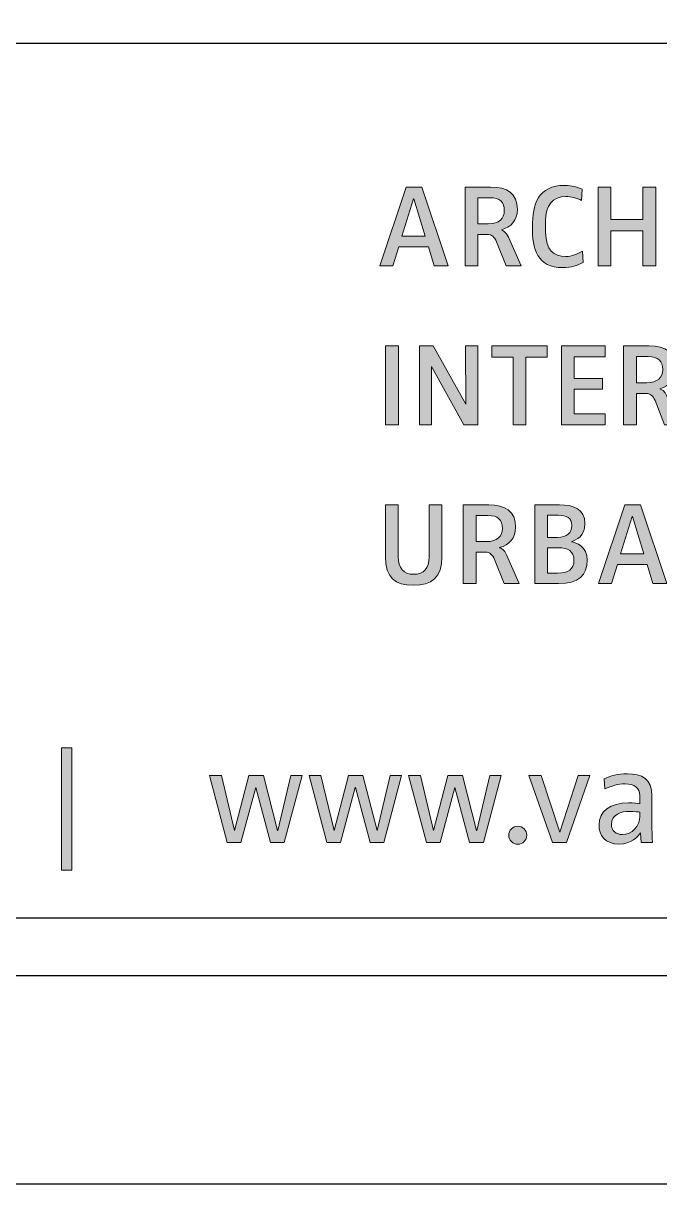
# Model space of a CAD drawing. Extents: x 473024 to 774629, y -1213442 to -1126596.
# Drawn here: x 601409 to 602548, y -1213069 to -1210993 of the extents above; entities that cross this region are included whole.
import ezdxf

# ---------------------------------------------------------------- set-up
doc = ezdxf.new("R2010")
doc.units = 0
doc.header["$LTSCALE"] = 100
doc.header["$MEASUREMENT"] = 0
doc.layers.get('0').update_dxf_attribs({"linetype": 'CONTINUOUS'})
for name, color, linetype in [('FOOT', 2, 'CONTINUOUS'), ('Layer 1', 8, 'CONTINUOUS'), ('S-BEAM', 2, 'CONTINUOUS'), ('TITLE2', 7, 'CONTINUOUS')]:
    doc.layers.add(name, color=color, linetype=linetype)

# ---------------------------------------------------------------- blocks, each defined once
blk = doc.blocks.new('block 15')
at = {"layer": 'Layer 1'}
h = blk.add_hatch(color=0, dxfattribs=at)
h.dxf.hatch_style = 2
h.paths.add_polyline_path([(544.09, -155.6), (544.09, -141.57), (545.27, -141.57), (545.27, -155.6)])
h = blk.add_hatch(color=0, dxfattribs=at)
h.dxf.hatch_style = 2
h.paths.add_polyline_path([(569.68, -152.44), (568.11, -152.44), (566.41, -146.12), (566.4, -146.12), (564.7, -152.44), (563.13, -152.44), (561.1, -144.73), (562.47, -144.73), (563.96, -151.05), (563.98, -151.05), (565.61, -144.73), (567.28, -144.73), (568.91, -151.05), (568.93, -151.05), (570.42, -144.73), (571.72, -144.73)])
h = blk.add_hatch(color=0, dxfattribs=at)
h.dxf.hatch_style = 2
h.paths.add_polyline_path([(581.11, -152.44), (579.54, -152.44), (577.85, -146.12), (577.83, -146.12), (576.14, -152.44), (574.56, -152.44), (572.53, -144.73), (573.9, -144.73), (575.4, -151.05), (575.41, -151.05), (577.05, -144.73), (578.71, -144.73), (580.34, -151.05), (580.36, -151.05), (581.85, -144.73), (583.15, -144.73)])
h = blk.add_hatch(color=0, dxfattribs=at)
h.dxf.hatch_style = 2
h.paths.add_polyline_path([(592.55, -152.44), (590.97, -152.44), (589.28, -146.12), (589.26, -146.12), (587.57, -152.44), (586, -152.44), (583.96, -144.73), (585.33, -144.73), (586.83, -151.05), (586.84, -151.05), (588.48, -144.73), (590.14, -144.73), (591.78, -151.05), (591.79, -151.05), (593.29, -144.73), (594.58, -144.73)])
h = blk.add_hatch(color=0, dxfattribs=at)
h.dxf.hatch_style = 2
h.paths.add_polyline_path([(602.1, -152.44), (600.48, -152.44), (597.78, -144.73), (599.21, -144.73), (601.33, -151.27), (601.34, -151.27), (603.45, -144.73), (604.79, -144.73)])
h = blk.add_hatch(color=0, dxfattribs=at)
h.dxf.hatch_style = 2
edge = h.paths.add_edge_path()
edge.add_spline(control_points=[(610.69, -152.44), (610.69, -152.44), (610.6, -151.31), (610.6, -151.31), (610.6, -151.31), (610.59, -151.31), (610.59, -151.31), (610.34, -151.75), (609.52, -152.64), (608.18, -152.64), (606.49, -152.64), (605.84, -151.59), (605.84, -150.42), (605.84, -148.83), (607.13, -147.89), (609.24, -147.89), (609.8, -147.89), (610.34, -147.95), (610.52, -147.99), (610.52, -147.99), (610.52, -147.08), (610.52, -147.08), (610.52, -146.11), (609.89, -145.7), (608.84, -145.7), (608.04, -145.7), (607.27, -145.94), (606.52, -146.29), (606.52, -146.29), (606.44, -145.13), (606.44, -145.13), (607.13, -144.79), (607.97, -144.55), (609.09, -144.55), (610.74, -144.55), (611.91, -145.1), (611.91, -147.09), (611.91, -147.09), (611.91, -150.31), (611.91, -150.31), (611.91, -151.11), (611.96, -152.07), (611.97, -152.44), (611.97, -152.44), (610.69, -152.44), (610.69, -152.44)], knot_values=[0, 0, 0, 0, 1, 1, 1, 2, 2, 2, 3, 3, 3, 4, 4, 4, 5, 5, 5, 6, 6, 6, 7, 7, 7, 8, 8, 8, 9, 9, 9, 10, 10, 10, 11, 11, 11, 12, 12, 12, 13, 13, 13, 14, 14, 14, 15, 15, 15, 15], degree=3, periodic=0)
edge = h.paths.add_edge_path()
edge.add_spline(control_points=[(610.52, -148.96), (610.38, -148.93), (609.94, -148.86), (609.34, -148.86), (608.41, -148.86), (607.26, -149.2), (607.26, -150.33), (607.26, -151.1), (607.78, -151.53), (608.55, -151.53), (609.58, -151.53), (610.52, -150.54), (610.52, -149.45), (610.52, -149.45), (610.52, -148.96), (610.52, -148.96)], knot_values=[0, 0, 0, 0, 1, 1, 1, 2, 2, 2, 3, 3, 3, 4, 4, 4, 5, 5, 5, 5], degree=3, periodic=0)
h = blk.add_hatch(color=0, dxfattribs=at)
h.dxf.hatch_style = 2
edge = h.paths.add_edge_path()
edge.add_spline(control_points=[(596.5, -152.64), (595.93, -152.64), (595.47, -152.18), (595.47, -151.61), (595.47, -151.04), (595.93, -150.57), (596.5, -150.57), (597.07, -150.57), (597.54, -151.04), (597.54, -151.61), (597.54, -152.18), (597.07, -152.64), (596.5, -152.64)], knot_values=[0, 0, 0, 0, 1, 1, 1, 2, 2, 2, 3, 3, 3, 4, 4, 4, 4], degree=3, periodic=0)
at = {"layer": 'Layer 1', "color": 0, "lineweight": 0}
for points in [[(544.09, -155.6), (544.09, -141.57), (545.27, -141.57), (545.27, -155.6), (544.09, -155.6)], [(569.68, -152.44), (568.11, -152.44), (566.41, -146.12), (566.4, -146.12), (564.7, -152.44), (563.13, -152.44), (561.1, -144.73), (562.47, -144.73), (563.96, -151.05), (563.98, -151.05), (565.61, -144.73), (567.28, -144.73), (568.91, -151.05), (568.93, -151.05), (570.42, -144.73), (571.72, -144.73), (569.68, -152.44)], [(581.11, -152.44), (579.54, -152.44), (577.85, -146.12), (577.83, -146.12), (576.14, -152.44), (574.56, -152.44), (572.53, -144.73), (573.9, -144.73), (575.4, -151.05), (575.41, -151.05), (577.05, -144.73), (578.71, -144.73), (580.34, -151.05), (580.36, -151.05), (581.85, -144.73), (583.15, -144.73), (581.11, -152.44)], [(592.55, -152.44), (590.97, -152.44), (589.28, -146.12), (589.26, -146.12), (587.57, -152.44), (586, -152.44), (583.96, -144.73), (585.33, -144.73), (586.83, -151.05), (586.84, -151.05), (588.48, -144.73), (590.14, -144.73), (591.78, -151.05), (591.79, -151.05), (593.29, -144.73), (594.58, -144.73), (592.55, -152.44)], [(602.1, -152.44), (600.48, -152.44), (597.78, -144.73), (599.21, -144.73), (601.33, -151.27), (601.34, -151.27), (603.45, -144.73), (604.79, -144.73), (602.1, -152.44)]]:
    blk.add_lwpolyline(points, dxfattribs=at)
for points, knots in [([(610.69, -152.44), (610.69, -152.44), (610.6, -151.31), (610.6, -151.31), (610.6, -151.31), (610.59, -151.31), (610.59, -151.31), (610.34, -151.75), (609.52, -152.64), (608.18, -152.64), (606.49, -152.64), (605.84, -151.59), (605.84, -150.42), (605.84, -148.83), (607.13, -147.89), (609.24, -147.89), (609.8, -147.89), (610.34, -147.95), (610.52, -147.99), (610.52, -147.99), (610.52, -147.08), (610.52, -147.08), (610.52, -146.11), (609.89, -145.7), (608.84, -145.7), (608.04, -145.7), (607.27, -145.94), (606.52, -146.29), (606.52, -146.29), (606.44, -145.13), (606.44, -145.13), (607.13, -144.79), (607.97, -144.55), (609.09, -144.55), (610.74, -144.55), (611.91, -145.1), (611.91, -147.09), (611.91, -147.09), (611.91, -150.31), (611.91, -150.31), (611.91, -151.11), (611.96, -152.07), (611.97, -152.44), (611.97, -152.44), (610.69, -152.44), (610.69, -152.44)], [0, 0, 0, 0, 1, 1, 1, 2, 2, 2, 3, 3, 3, 4, 4, 4, 5, 5, 5, 6, 6, 6, 7, 7, 7, 8, 8, 8, 9, 9, 9, 10, 10, 10, 11, 11, 11, 12, 12, 12, 13, 13, 13, 14, 14, 14, 15, 15, 15, 15]), ([(610.52, -148.96), (610.38, -148.93), (609.94, -148.86), (609.34, -148.86), (608.41, -148.86), (607.26, -149.2), (607.26, -150.33), (607.26, -151.1), (607.78, -151.53), (608.55, -151.53), (609.58, -151.53), (610.52, -150.54), (610.52, -149.45), (610.52, -149.45), (610.52, -148.96), (610.52, -148.96)], [0, 0, 0, 0, 1, 1, 1, 2, 2, 2, 3, 3, 3, 4, 4, 4, 5, 5, 5, 5]), ([(596.5, -152.64), (595.93, -152.64), (595.47, -152.18), (595.47, -151.61), (595.47, -151.04), (595.93, -150.57), (596.5, -150.57), (597.07, -150.57), (597.54, -151.04), (597.54, -151.61), (597.54, -152.18), (597.07, -152.64), (596.5, -152.64)], [0, 0, 0, 0, 1, 1, 1, 2, 2, 2, 3, 3, 3, 4, 4, 4, 4])]:
    blk.add_open_spline(points, degree=3, knots=knots, dxfattribs=at)
blk = doc.blocks.new('block 20')
at = {"layer": 'Layer 1'}
h = blk.add_hatch(color=7, dxfattribs=at)
h.dxf.hatch_style = 2
h.paths.add_polyline_path([(559.57, -66.56), (558.71, -63.78), (554.43, -63.78), (553.55, -66.56), (551.66, -66.56), (555.49, -55.09), (557.78, -55.09), (561.58, -66.56)])
h.paths.add_polyline_path([(556.57, -56.81), (556.56, -56.81), (554.85, -62.21), (558.26, -62.21)])
h = blk.add_hatch(color=7, dxfattribs=at)
h.dxf.hatch_style = 2
edge = h.paths.add_edge_path()
edge.add_spline(control_points=[(570.02, -66.56), (570.02, -66.56), (568.63, -63.05), (568.63, -63.05), (568.34, -62.35), (567.89, -61.99), (567.32, -61.99), (567.32, -61.99), (565.91, -61.99), (565.91, -61.99), (565.91, -61.99), (565.91, -66.56), (565.91, -66.56), (565.91, -66.56), (564.04, -66.56), (564.04, -66.56), (564.04, -66.56), (564.04, -55.09), (564.04, -55.09), (564.04, -55.09), (567.77, -55.09), (567.77, -55.09), (570.16, -55.09), (571.67, -56), (571.67, -58.36), (571.67, -59.92), (570.71, -60.92), (569.35, -61.32), (569.35, -61.32), (569.35, -61.33), (569.35, -61.33), (569.54, -61.37), (570.04, -61.61), (570.36, -62.38), (570.36, -62.38), (572.19, -66.56), (572.19, -66.56), (572.19, -66.56), (570.02, -66.56), (570.02, -66.56)], knot_values=[0, 0, 0, 0, 1, 1, 1, 2, 2, 2, 3, 3, 3, 4, 4, 4, 5, 5, 5, 6, 6, 6, 7, 7, 7, 8, 8, 8, 9, 9, 9, 10, 10, 10, 11, 11, 11, 12, 12, 12, 13, 13, 13, 13], degree=3, periodic=0)
edge = h.paths.add_edge_path()
edge.add_spline(control_points=[(567.63, -56.64), (567.63, -56.64), (565.91, -56.64), (565.91, -56.64), (565.91, -56.64), (565.91, -60.44), (565.91, -60.44), (565.91, -60.44), (567.43, -60.44), (567.43, -60.44), (569.01, -60.44), (569.75, -59.68), (569.75, -58.51), (569.75, -57.28), (569.14, -56.64), (567.63, -56.64)], knot_values=[0, 0, 0, 0, 1, 1, 1, 2, 2, 2, 3, 3, 3, 4, 4, 4, 5, 5, 5, 5], degree=3, periodic=0)
h = blk.add_hatch(color=7, dxfattribs=at)
h.dxf.hatch_style = 2
edge = h.paths.add_edge_path()
edge.add_spline(control_points=[(578.26, -66.8), (574.51, -66.8), (573.84, -64.14), (573.84, -60.85), (573.84, -57.57), (574.68, -54.85), (578.55, -54.85), (579.63, -54.85), (580.39, -55.11), (581.09, -55.4), (581.09, -55.4), (580.99, -57.04), (580.99, -57.04), (580.29, -56.71), (579.51, -56.45), (578.71, -56.45), (576.75, -56.45), (575.77, -57.76), (575.77, -60.01), (575.77, -60.01), (575.77, -61.66), (575.77, -61.66), (575.77, -64.24), (576.95, -65.2), (578.71, -65.2), (579.58, -65.2), (580.36, -64.84), (581.13, -64.41), (581.13, -64.41), (581.22, -66.05), (581.22, -66.05), (580.41, -66.51), (579.48, -66.8), (578.26, -66.8)], knot_values=[0, 0, 0, 0, 1, 1, 1, 2, 2, 2, 3, 3, 3, 4, 4, 4, 5, 5, 5, 6, 6, 6, 7, 7, 7, 8, 8, 8, 9, 9, 9, 10, 10, 10, 11, 11, 11, 11], degree=3, periodic=0)
h = blk.add_hatch(color=7, dxfattribs=at)
h.dxf.hatch_style = 2
h.paths.add_polyline_path([(589.92, -66.56), (589.92, -61.44), (585.27, -61.44), (585.27, -66.56), (583.4, -66.56), (583.4, -55.09), (585.27, -55.09), (585.27, -59.79), (589.92, -59.79), (589.92, -55.09), (591.81, -55.09), (591.81, -66.56)])
h = blk.add_hatch(color=7, dxfattribs=at)
h.dxf.hatch_style = 2
h.paths.add_polyline_path([(552.45, -89.68), (552.45, -78.21), (554.34, -78.21), (554.34, -89.68)])
h = blk.add_hatch(color=7, dxfattribs=at)
h.dxf.hatch_style = 2
h.paths.add_polyline_path([(563.88, -89.68), (559.15, -81.19), (559.14, -81.19), (559.17, -89.68), (557.42, -89.68), (557.42, -78.21), (559.41, -78.21), (564.14, -86.7), (564.16, -86.7), (564.12, -78.21), (565.88, -78.21), (565.88, -89.68)])
h = blk.add_hatch(color=7, dxfattribs=at)
h.dxf.hatch_style = 2
h.paths.add_polyline_path([(572.91, -79.83), (572.91, -89.68), (571.04, -89.68), (571.04, -79.83), (567.94, -79.83), (567.94, -78.21), (576, -78.21), (576, -79.83)])
h = blk.add_hatch(color=7, dxfattribs=at)
h.dxf.hatch_style = 2
h.paths.add_polyline_path([(578.07, -89.68), (578.07, -78.21), (584.43, -78.21), (584.43, -79.78), (579.94, -79.79), (579.94, -82.96), (584.05, -82.96), (584.05, -84.5), (579.94, -84.5), (579.94, -88.1), (584.43, -88.11), (584.43, -89.68)])
h = blk.add_hatch(color=7, dxfattribs=at)
h.dxf.hatch_style = 2
edge = h.paths.add_edge_path()
edge.add_spline(control_points=[(593.08, -89.68), (593.08, -89.68), (591.69, -86.17), (591.69, -86.17), (591.4, -85.47), (590.95, -85.11), (590.38, -85.11), (590.38, -85.11), (588.97, -85.11), (588.97, -85.11), (588.97, -85.11), (588.97, -89.68), (588.97, -89.68), (588.97, -89.68), (587.1, -89.68), (587.1, -89.68), (587.1, -89.68), (587.1, -78.21), (587.1, -78.21), (587.1, -78.21), (590.83, -78.21), (590.83, -78.21), (593.22, -78.21), (594.73, -79.12), (594.73, -81.48), (594.73, -83.04), (593.77, -84.04), (592.41, -84.43), (592.41, -84.43), (592.41, -84.45), (592.41, -84.45), (592.6, -84.49), (593.1, -84.73), (593.42, -85.5), (593.42, -85.5), (595.25, -89.68), (595.25, -89.68), (595.25, -89.68), (593.08, -89.68), (593.08, -89.68)], knot_values=[0, 0, 0, 0, 1, 1, 1, 2, 2, 2, 3, 3, 3, 4, 4, 4, 5, 5, 5, 6, 6, 6, 7, 7, 7, 8, 8, 8, 9, 9, 9, 10, 10, 10, 11, 11, 11, 12, 12, 12, 13, 13, 13, 13], degree=3, periodic=0)
edge = h.paths.add_edge_path()
edge.add_spline(control_points=[(590.69, -79.76), (590.69, -79.76), (588.97, -79.76), (588.97, -79.76), (588.97, -79.76), (588.97, -83.56), (588.97, -83.56), (588.97, -83.56), (590.48, -83.56), (590.48, -83.56), (592.07, -83.56), (592.8, -82.8), (592.8, -81.63), (592.8, -80.4), (592.2, -79.76), (590.69, -79.76)], knot_values=[0, 0, 0, 0, 1, 1, 1, 2, 2, 2, 3, 3, 3, 4, 4, 4, 5, 5, 5, 5], degree=3, periodic=0)
h = blk.add_hatch(color=7, dxfattribs=at)
h.dxf.hatch_style = 2
edge = h.paths.add_edge_path()
edge.add_spline(control_points=[(556.49, -113.04), (553.84, -113.04), (552.45, -111.92), (552.45, -108.89), (552.45, -108.89), (552.45, -101.33), (552.45, -101.33), (552.45, -101.33), (554.32, -101.33), (554.32, -101.33), (554.32, -101.33), (554.32, -108.89), (554.32, -108.89), (554.32, -110.54), (555.1, -111.44), (556.56, -111.44), (558.09, -111.44), (558.81, -110.56), (558.81, -108.89), (558.81, -108.89), (558.81, -101.33), (558.81, -101.33), (558.81, -101.33), (560.68, -101.33), (560.68, -101.33), (560.68, -101.33), (560.68, -108.89), (560.68, -108.89), (560.68, -111.87), (559.2, -113.04), (556.49, -113.04)], knot_values=[0, 0, 0, 0, 1, 1, 1, 2, 2, 2, 3, 3, 3, 4, 4, 4, 5, 5, 5, 6, 6, 6, 7, 7, 7, 8, 8, 8, 9, 9, 9, 10, 10, 10, 10], degree=3, periodic=0)
h = blk.add_hatch(color=7, dxfattribs=at)
h.dxf.hatch_style = 2
edge = h.paths.add_edge_path()
edge.add_spline(control_points=[(569.75, -112.8), (569.75, -112.8), (568.35, -109.29), (568.35, -109.29), (568.06, -108.58), (567.61, -108.22), (567.05, -108.22), (567.05, -108.22), (565.64, -108.22), (565.64, -108.22), (565.64, -108.22), (565.64, -112.8), (565.64, -112.8), (565.64, -112.8), (563.76, -112.8), (563.76, -112.8), (563.76, -112.8), (563.76, -101.33), (563.76, -101.33), (563.76, -101.33), (567.49, -101.33), (567.49, -101.33), (569.88, -101.33), (571.4, -102.24), (571.4, -104.6), (571.4, -106.16), (570.43, -107.16), (569.08, -107.55), (569.08, -107.55), (569.08, -107.57), (569.08, -107.57), (569.26, -107.6), (569.76, -107.84), (570.09, -108.62), (570.09, -108.62), (571.91, -112.8), (571.91, -112.8), (571.91, -112.8), (569.75, -112.8), (569.75, -112.8)], knot_values=[0, 0, 0, 0, 1, 1, 1, 2, 2, 2, 3, 3, 3, 4, 4, 4, 5, 5, 5, 6, 6, 6, 7, 7, 7, 8, 8, 8, 9, 9, 9, 10, 10, 10, 11, 11, 11, 12, 12, 12, 13, 13, 13, 13], degree=3, periodic=0)
edge = h.paths.add_edge_path()
edge.add_spline(control_points=[(567.36, -102.88), (567.36, -102.88), (565.64, -102.88), (565.64, -102.88), (565.64, -102.88), (565.64, -106.68), (565.64, -106.68), (565.64, -106.68), (567.15, -106.68), (567.15, -106.68), (568.73, -106.68), (569.47, -105.92), (569.47, -104.75), (569.47, -103.51), (568.87, -102.88), (567.36, -102.88)], knot_values=[0, 0, 0, 0, 1, 1, 1, 2, 2, 2, 3, 3, 3, 4, 4, 4, 5, 5, 5, 5], degree=3, periodic=0)
h = blk.add_hatch(color=7, dxfattribs=at)
h.dxf.hatch_style = 2
edge = h.paths.add_edge_path()
edge.add_spline(control_points=[(577.66, -112.8), (577.66, -112.8), (574.18, -112.8), (574.18, -112.8), (574.18, -112.8), (574.18, -101.33), (574.18, -101.33), (574.18, -101.33), (577.78, -101.33), (577.78, -101.33), (579.7, -101.33), (581.49, -101.85), (581.49, -104.11), (581.49, -105.83), (580.24, -106.47), (579.53, -106.69), (579.53, -106.69), (579.53, -106.71), (579.53, -106.71), (580.2, -106.83), (581.82, -107.35), (581.82, -109.39), (581.82, -111.59), (580.56, -112.8), (577.66, -112.8)], knot_values=[0, 0, 0, 0, 1, 1, 1, 2, 2, 2, 3, 3, 3, 4, 4, 4, 5, 5, 5, 6, 6, 6, 7, 7, 7, 8, 8, 8, 8], degree=3, periodic=0)
edge = h.paths.add_edge_path()
edge.add_spline(control_points=[(577.62, -102.84), (577.62, -102.84), (576.06, -102.84), (576.06, -102.84), (576.06, -102.84), (576.06, -106.06), (576.06, -106.06), (576.06, -106.06), (577.48, -106.06), (577.48, -106.06), (578.88, -106.06), (579.57, -105.44), (579.57, -104.34), (579.57, -103.2), (578.81, -102.84), (577.62, -102.84)], knot_values=[0, 0, 0, 0, 1, 1, 1, 2, 2, 2, 3, 3, 3, 4, 4, 4, 5, 5, 5, 5], degree=3, periodic=0)
edge = h.paths.add_edge_path()
edge.add_spline(control_points=[(577.59, -107.57), (577.59, -107.57), (576.06, -107.57), (576.06, -107.57), (576.06, -107.57), (576.06, -111.27), (576.06, -111.27), (576.06, -111.27), (577.52, -111.27), (577.52, -111.27), (579.03, -111.27), (579.89, -110.7), (579.89, -109.41), (579.89, -108.09), (579.03, -107.57), (577.59, -107.57)], knot_values=[0, 0, 0, 0, 1, 1, 1, 2, 2, 2, 3, 3, 3, 4, 4, 4, 5, 5, 5, 5], degree=3, periodic=0)
h = blk.add_hatch(color=7, dxfattribs=at)
h.dxf.hatch_style = 2
h.paths.add_polyline_path([(591.38, -112.8), (590.52, -110.01), (586.24, -110.01), (585.36, -112.8), (583.47, -112.8), (587.3, -101.33), (589.59, -101.33), (593.39, -112.8)])
h.paths.add_polyline_path([(588.39, -103.05), (588.37, -103.05), (586.67, -108.45), (590.07, -108.45)])
at = {"layer": 'Layer 1', "lineweight": 0}
for points in [[(559.57, -66.56), (558.71, -63.78), (554.43, -63.78), (553.55, -66.56), (551.66, -66.56), (555.49, -55.09), (557.78, -55.09), (561.58, -66.56), (559.57, -66.56)], [(589.92, -66.56), (589.92, -61.44), (585.27, -61.44), (585.27, -66.56), (583.4, -66.56), (583.4, -55.09), (585.27, -55.09), (585.27, -59.79), (589.92, -59.79), (589.92, -55.09), (591.81, -55.09), (591.81, -66.56), (589.92, -66.56)], [(556.57, -56.81), (556.56, -56.81), (554.85, -62.21), (558.26, -62.21), (556.57, -56.81)], [(552.45, -89.68), (552.45, -78.21), (554.34, -78.21), (554.34, -89.68), (552.45, -89.68)], [(563.88, -89.68), (559.15, -81.19), (559.14, -81.19), (559.17, -89.68), (557.42, -89.68), (557.42, -78.21), (559.41, -78.21), (564.14, -86.7), (564.16, -86.7), (564.12, -78.21), (565.88, -78.21), (565.88, -89.68), (563.88, -89.68)], [(572.91, -79.83), (572.91, -89.68), (571.04, -89.68), (571.04, -79.83), (567.94, -79.83), (567.94, -78.21), (576, -78.21), (576, -79.83), (572.91, -79.83)], [(578.07, -89.68), (578.07, -78.21), (584.43, -78.21), (584.43, -79.78), (579.94, -79.79), (579.94, -82.96), (584.05, -82.96), (584.05, -84.5), (579.94, -84.5), (579.94, -88.1), (584.43, -88.11), (584.43, -89.68), (578.07, -89.68)], [(591.38, -112.8), (590.52, -110.01), (586.24, -110.01), (585.36, -112.8), (583.47, -112.8), (587.3, -101.33), (589.59, -101.33), (593.39, -112.8), (591.38, -112.8)], [(588.39, -103.05), (588.37, -103.05), (586.67, -108.45), (590.07, -108.45), (588.39, -103.05)]]:
    blk.add_lwpolyline(points, dxfattribs=at)
for points, knots in [([(570.02, -66.56), (570.02, -66.56), (568.63, -63.05), (568.63, -63.05), (568.34, -62.35), (567.89, -61.99), (567.32, -61.99), (567.32, -61.99), (565.91, -61.99), (565.91, -61.99), (565.91, -61.99), (565.91, -66.56), (565.91, -66.56), (565.91, -66.56), (564.04, -66.56), (564.04, -66.56), (564.04, -66.56), (564.04, -55.09), (564.04, -55.09), (564.04, -55.09), (567.77, -55.09), (567.77, -55.09), (570.16, -55.09), (571.67, -56), (571.67, -58.36), (571.67, -59.92), (570.71, -60.92), (569.35, -61.32), (569.35, -61.32), (569.35, -61.33), (569.35, -61.33), (569.54, -61.37), (570.04, -61.61), (570.36, -62.38), (570.36, -62.38), (572.19, -66.56), (572.19, -66.56), (572.19, -66.56), (570.02, -66.56), (570.02, -66.56)], [0, 0, 0, 0, 1, 1, 1, 2, 2, 2, 3, 3, 3, 4, 4, 4, 5, 5, 5, 6, 6, 6, 7, 7, 7, 8, 8, 8, 9, 9, 9, 10, 10, 10, 11, 11, 11, 12, 12, 12, 13, 13, 13, 13]), ([(578.26, -66.8), (574.51, -66.8), (573.84, -64.14), (573.84, -60.85), (573.84, -57.57), (574.68, -54.85), (578.55, -54.85), (579.63, -54.85), (580.39, -55.11), (581.09, -55.4), (581.09, -55.4), (580.99, -57.04), (580.99, -57.04), (580.29, -56.71), (579.51, -56.45), (578.71, -56.45), (576.75, -56.45), (575.77, -57.76), (575.77, -60.01), (575.77, -60.01), (575.77, -61.66), (575.77, -61.66), (575.77, -64.24), (576.95, -65.2), (578.71, -65.2), (579.58, -65.2), (580.36, -64.84), (581.13, -64.41), (581.13, -64.41), (581.22, -66.05), (581.22, -66.05), (580.41, -66.51), (579.48, -66.8), (578.26, -66.8)], [0, 0, 0, 0, 1, 1, 1, 2, 2, 2, 3, 3, 3, 4, 4, 4, 5, 5, 5, 6, 6, 6, 7, 7, 7, 8, 8, 8, 9, 9, 9, 10, 10, 10, 11, 11, 11, 11]), ([(567.63, -56.64), (567.63, -56.64), (565.91, -56.64), (565.91, -56.64), (565.91, -56.64), (565.91, -60.44), (565.91, -60.44), (565.91, -60.44), (567.43, -60.44), (567.43, -60.44), (569.01, -60.44), (569.75, -59.68), (569.75, -58.51), (569.75, -57.28), (569.14, -56.64), (567.63, -56.64)], [0, 0, 0, 0, 1, 1, 1, 2, 2, 2, 3, 3, 3, 4, 4, 4, 5, 5, 5, 5]), ([(593.08, -89.68), (593.08, -89.68), (591.69, -86.17), (591.69, -86.17), (591.4, -85.47), (590.95, -85.11), (590.38, -85.11), (590.38, -85.11), (588.97, -85.11), (588.97, -85.11), (588.97, -85.11), (588.97, -89.68), (588.97, -89.68), (588.97, -89.68), (587.1, -89.68), (587.1, -89.68), (587.1, -89.68), (587.1, -78.21), (587.1, -78.21), (587.1, -78.21), (590.83, -78.21), (590.83, -78.21), (593.22, -78.21), (594.73, -79.12), (594.73, -81.48), (594.73, -83.04), (593.77, -84.04), (592.41, -84.43), (592.41, -84.43), (592.41, -84.45), (592.41, -84.45), (592.6, -84.49), (593.1, -84.73), (593.42, -85.5), (593.42, -85.5), (595.25, -89.68), (595.25, -89.68), (595.25, -89.68), (593.08, -89.68), (593.08, -89.68)], [0, 0, 0, 0, 1, 1, 1, 2, 2, 2, 3, 3, 3, 4, 4, 4, 5, 5, 5, 6, 6, 6, 7, 7, 7, 8, 8, 8, 9, 9, 9, 10, 10, 10, 11, 11, 11, 12, 12, 12, 13, 13, 13, 13]), ([(590.69, -79.76), (590.69, -79.76), (588.97, -79.76), (588.97, -79.76), (588.97, -79.76), (588.97, -83.56), (588.97, -83.56), (588.97, -83.56), (590.48, -83.56), (590.48, -83.56), (592.07, -83.56), (592.8, -82.8), (592.8, -81.63), (592.8, -80.4), (592.2, -79.76), (590.69, -79.76)], [0, 0, 0, 0, 1, 1, 1, 2, 2, 2, 3, 3, 3, 4, 4, 4, 5, 5, 5, 5]), ([(556.49, -113.04), (553.84, -113.04), (552.45, -111.92), (552.45, -108.89), (552.45, -108.89), (552.45, -101.33), (552.45, -101.33), (552.45, -101.33), (554.32, -101.33), (554.32, -101.33), (554.32, -101.33), (554.32, -108.89), (554.32, -108.89), (554.32, -110.54), (555.1, -111.44), (556.56, -111.44), (558.09, -111.44), (558.81, -110.56), (558.81, -108.89), (558.81, -108.89), (558.81, -101.33), (558.81, -101.33), (558.81, -101.33), (560.68, -101.33), (560.68, -101.33), (560.68, -101.33), (560.68, -108.89), (560.68, -108.89), (560.68, -111.87), (559.2, -113.04), (556.49, -113.04)], [0, 0, 0, 0, 1, 1, 1, 2, 2, 2, 3, 3, 3, 4, 4, 4, 5, 5, 5, 6, 6, 6, 7, 7, 7, 8, 8, 8, 9, 9, 9, 10, 10, 10, 10]), ([(569.75, -112.8), (569.75, -112.8), (568.35, -109.29), (568.35, -109.29), (568.06, -108.58), (567.61, -108.22), (567.05, -108.22), (567.05, -108.22), (565.64, -108.22), (565.64, -108.22), (565.64, -108.22), (565.64, -112.8), (565.64, -112.8), (565.64, -112.8), (563.76, -112.8), (563.76, -112.8), (563.76, -112.8), (563.76, -101.33), (563.76, -101.33), (563.76, -101.33), (567.49, -101.33), (567.49, -101.33), (569.88, -101.33), (571.4, -102.24), (571.4, -104.6), (571.4, -106.16), (570.43, -107.16), (569.08, -107.55), (569.08, -107.55), (569.08, -107.57), (569.08, -107.57), (569.26, -107.6), (569.76, -107.84), (570.09, -108.62), (570.09, -108.62), (571.91, -112.8), (571.91, -112.8), (571.91, -112.8), (569.75, -112.8), (569.75, -112.8)], [0, 0, 0, 0, 1, 1, 1, 2, 2, 2, 3, 3, 3, 4, 4, 4, 5, 5, 5, 6, 6, 6, 7, 7, 7, 8, 8, 8, 9, 9, 9, 10, 10, 10, 11, 11, 11, 12, 12, 12, 13, 13, 13, 13]), ([(577.66, -112.8), (577.66, -112.8), (574.18, -112.8), (574.18, -112.8), (574.18, -112.8), (574.18, -101.33), (574.18, -101.33), (574.18, -101.33), (577.78, -101.33), (577.78, -101.33), (579.7, -101.33), (581.49, -101.85), (581.49, -104.11), (581.49, -105.83), (580.24, -106.47), (579.53, -106.69), (579.53, -106.69), (579.53, -106.71), (579.53, -106.71), (580.2, -106.83), (581.82, -107.35), (581.82, -109.39), (581.82, -111.59), (580.56, -112.8), (577.66, -112.8)], [0, 0, 0, 0, 1, 1, 1, 2, 2, 2, 3, 3, 3, 4, 4, 4, 5, 5, 5, 6, 6, 6, 7, 7, 7, 8, 8, 8, 8]), ([(567.36, -102.88), (567.36, -102.88), (565.64, -102.88), (565.64, -102.88), (565.64, -102.88), (565.64, -106.68), (565.64, -106.68), (565.64, -106.68), (567.15, -106.68), (567.15, -106.68), (568.73, -106.68), (569.47, -105.92), (569.47, -104.75), (569.47, -103.51), (568.87, -102.88), (567.36, -102.88)], [0, 0, 0, 0, 1, 1, 1, 2, 2, 2, 3, 3, 3, 4, 4, 4, 5, 5, 5, 5]), ([(577.62, -102.84), (577.62, -102.84), (576.06, -102.84), (576.06, -102.84), (576.06, -102.84), (576.06, -106.06), (576.06, -106.06), (576.06, -106.06), (577.48, -106.06), (577.48, -106.06), (578.88, -106.06), (579.57, -105.44), (579.57, -104.34), (579.57, -103.2), (578.81, -102.84), (577.62, -102.84)], [0, 0, 0, 0, 1, 1, 1, 2, 2, 2, 3, 3, 3, 4, 4, 4, 5, 5, 5, 5]), ([(577.59, -107.57), (577.59, -107.57), (576.06, -107.57), (576.06, -107.57), (576.06, -107.57), (576.06, -111.27), (576.06, -111.27), (576.06, -111.27), (577.52, -111.27), (577.52, -111.27), (579.03, -111.27), (579.89, -110.7), (579.89, -109.41), (579.89, -108.09), (579.03, -107.57), (577.59, -107.57)], [0, 0, 0, 0, 1, 1, 1, 2, 2, 2, 3, 3, 3, 4, 4, 4, 5, 5, 5, 5])]:
    blk.add_open_spline(points, degree=3, knots=knots, dxfattribs=at)
blk = doc.blocks.new('A$C79103C65')
at = {"layer": 'Layer 1', "xscale": 14.1426, "yscale": 14.1426, "zscale": 14.1426}
blk.add_blockref('block 20', (1764.6, 2187.3), dxfattribs=at)
at = {"layer": 'Layer 1', "color": 4, "xscale": 17.91396, "yscale": 17.91396, "zscale": 17.91396}
blk.add_blockref('block 15', (-835.6, 2790.1), dxfattribs=at)
blk = doc.blocks.new('A$C0B4B66C2')
at = {"color": 2, "linetype": 'Continuous'}
blk.add_lwpolyline([(0, -1629.1), (0, -57.3), (10452.4, -57.3), (10452.4, -1629.1)], close=True, dxfattribs=at)
at = {"layer": 'FOOT', "xscale": 0.873, "yscale": 0.873, "zscale": 0.873}
blk.add_blockref('A$C79103C65', (155.5, -1545), dxfattribs=at)

msp = doc.modelspace()

# ---------------------------------------------------------------- linework, layer by layer
at = {"layer": 'TITLE2', "color": 4, "elevation": 0}
msp.add_lwpolyline([(604473.6, -1213069.4), (604473.6, -1126969.1), (473397.1, -1126969.1), (473397.1, -1213069.4)], close=True, dxfattribs=at)
at = {"layer": 'TITLE2', "color": 12, "elevation": 0}
msp.add_lwpolyline([(604100.7, -1212696.5), (604100.7, -1127341.9), (473769.9, -1127341.9), (473769.9, -1212696.5)], close=True, dxfattribs=at)

# ---------------------------------------------------------------- block references
at = {"layer": 'S-BEAM', "xscale": 0.9956754868622251, "yscale": 0.9956754868622251, "zscale": 0.9956754868622251}
msp.add_blockref('A$C0B4B66C2', (593577.2, -1210972.1, 0), dxfattribs=at)

doc.saveas('drawing.dxf')
